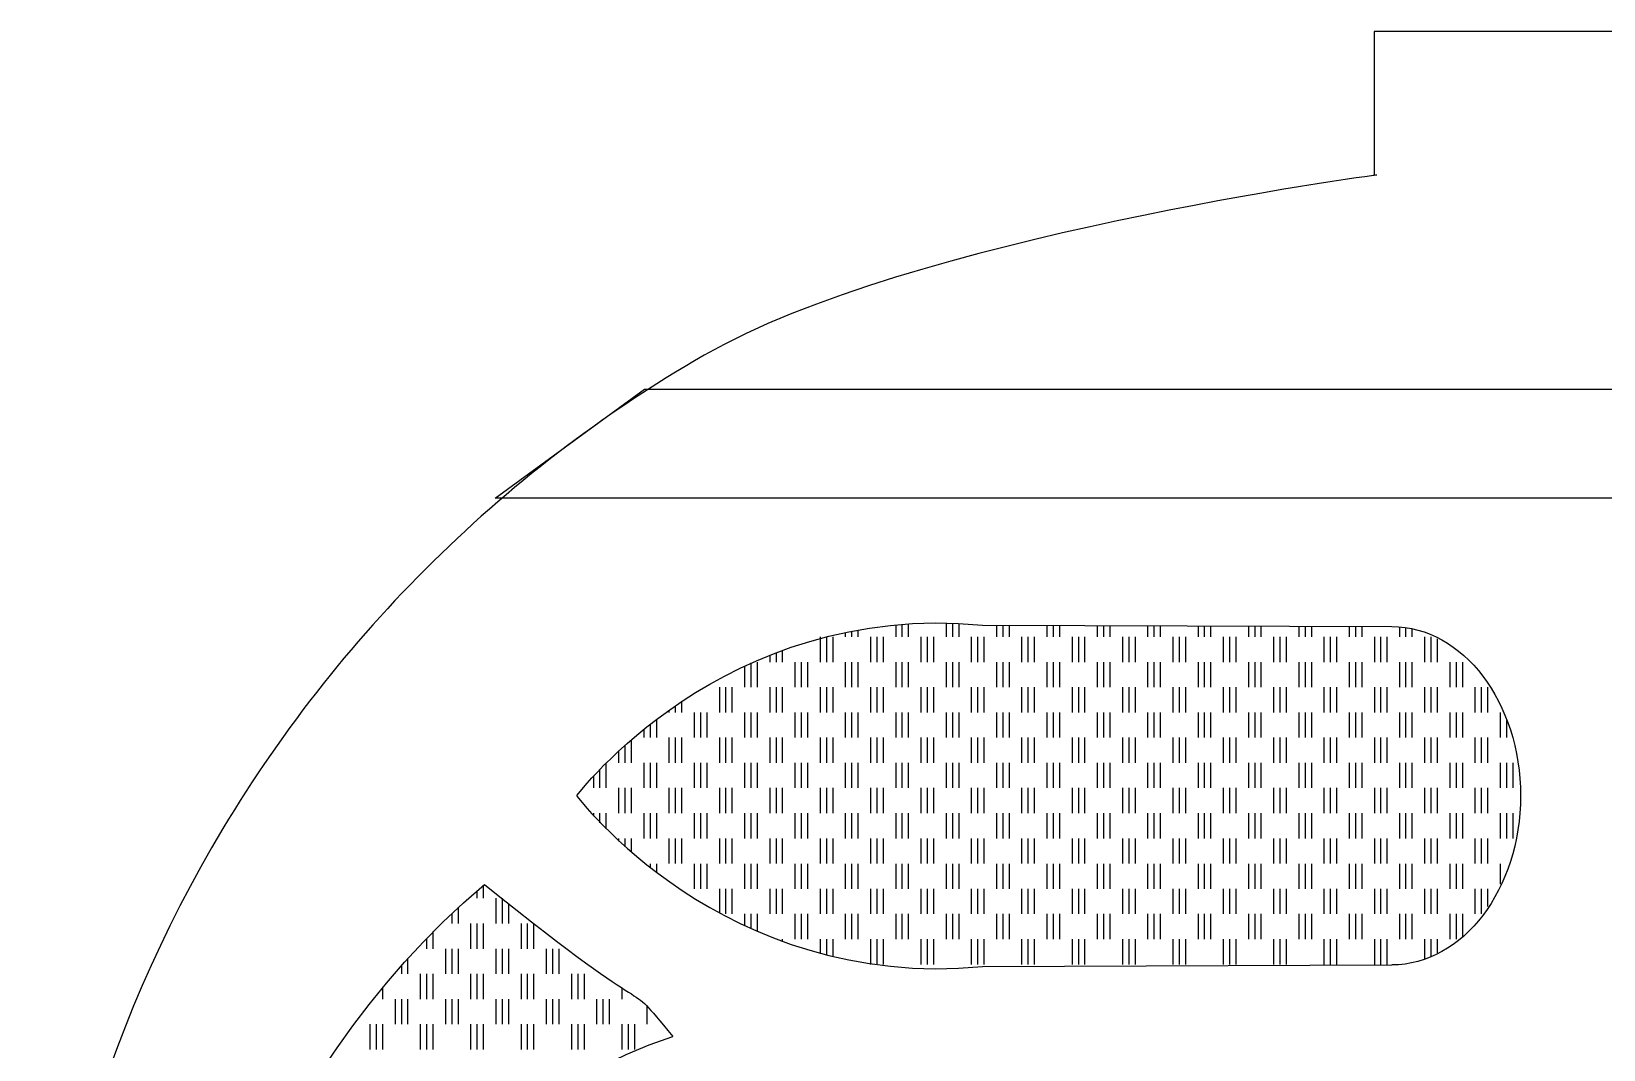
# Model space of a CAD drawing. Extents: x 5 to 365, y 4 to 206.
# Drawn here: x 5.5 to 67.9, y 165.8 to 206.2 of the extents above; entities that cross this region are included whole.
import ezdxf

# ---------------------------------------------------------------- set-up
doc = ezdxf.new("R2010")
doc.units = 0
doc.layers.add('Your_Design', color=7, linetype='CONTINUOUS')

msp = doc.modelspace()

# ---------------------------------------------------------------- linework, layer by layer
at = {"layer": 'Your_Design', "color": 5}
msp.add_lwpolyline([(109.3279, 200.496485), (80.111001, 200.399985), (80.111001, 206.200015), (80.111001, 206.200015), (58.806902, 206.200015), (58.806902, 206.200015), (58.806902, 200.500865)], dxfattribs=at)
msp.add_lwpolyline([(58.908502, 200.501115)], close=True, dxfattribs=at)
at = {"layer": 'Your_Design', "color": 1}
msp.add_lwpolyline([(23.92189, 187.67019), (29.841942, 191.996191), (130.200107, 191.996191), (130.200107, 187.67019)], close=True, dxfattribs=at)
for points in [[(37.827906, 182.173009), (37.827906, 182.332013)], [(38.077906, 182.173009), (38.077906, 182.37926)], [(38.327905, 182.173009), (38.327905, 182.426508)], [(39.827909, 182.173009), (39.827909, 182.653294)], [(40.077909, 182.173009), (40.077909, 182.653294)], [(40.327908, 182.173009), (40.327908, 182.691091)], [(41.827909, 182.173009), (41.827909, 182.700538)], [(42.077908, 182.173009), (42.077908, 182.709989)], [(42.327908, 182.173009), (42.327908, 182.700538)], [(43.265125, 182.636318), (59.510674, 182.577428)], [(43.827908, 182.173009), (43.827908, 182.624942)], [(44.077908, 182.173009), (44.077908, 182.634389)], [(44.327907, 182.173009), (44.327907, 182.624942)], [(45.827908, 182.173009), (45.827908, 182.634389)], [(46.077907, 182.173009), (46.077907, 182.634389)], [(46.327907, 182.173009), (46.327907, 182.624942)], [(47.827911, 182.173009), (47.827911, 182.606043)], [(48.07791, 182.173009), (48.07791, 182.624942)], [(48.32791, 182.173009), (48.32791, 182.624942)], [(49.82791, 182.173009), (49.82791, 182.606043)], [(50.07791, 182.173009), (50.07791, 182.606043)], [(50.327909, 182.173009), (50.327909, 182.615491)], [(51.827906, 182.173009), (51.827906, 182.598381)], [(52.077906, 182.173009), (52.077906, 182.598381)], [(52.327905, 182.173009), (52.327905, 182.598381)], [(53.827909, 182.173009), (53.827909, 182.571655)], [(54.077909, 182.173009), (54.077909, 182.585018)], [(54.327908, 182.173009), (54.327908, 182.571655)], [(55.827916, 182.173009), (55.827916, 182.571655)], [(56.077915, 182.173009), (56.077915, 182.598381)], [(56.327915, 182.173009), (56.327915, 182.598381)], [(57.827912, 182.173009), (57.827912, 182.585018)], [(58.077911, 182.173009), (58.077911, 182.571655)], [(58.327911, 182.173009), (58.327911, 182.571655)], [(59.820489, 182.173012), (59.820489, 182.571655)], [(60.070488, 182.173012), (60.070488, 182.544928)], [(60.320488, 182.173012), (60.320488, 182.478108)], [(35.327911, 181.172196), (35.327911, 181.624944)], [(36.827908, 181.171194), (36.827908, 182.173009)], [(37.077908, 181.171194), (37.077908, 182.173009)], [(37.327907, 181.172196), (37.327907, 182.173009)], [(38.827908, 181.171194), (38.827908, 182.173009)], [(39.077907, 181.171194), (39.077907, 182.173009)], [(39.327907, 181.172196), (39.327907, 182.173009)], [(40.827911, 181.171194), (40.827911, 182.173009)], [(41.07791, 181.171194), (41.07791, 182.173009)], [(41.32791, 181.172196), (41.32791, 182.173009)], [(42.82791, 181.171194), (42.82791, 182.173009)], [(43.07791, 181.171194), (43.07791, 182.173009)], [(43.327909, 181.172196), (43.327909, 182.173009)], [(44.82791, 181.171194), (44.82791, 182.173009)], [(45.077909, 181.171194), (45.077909, 182.173009)], [(45.327909, 181.172196), (45.327909, 182.173009)], [(46.827909, 181.171194), (46.827909, 182.173009)], [(47.077909, 181.171194), (47.077909, 182.173009)], [(47.327908, 181.172196), (47.327908, 182.173009)], [(48.827912, 181.171194), (48.827912, 182.173009)], [(49.077912, 181.171194), (49.077912, 182.173009)], [(49.327911, 181.172196), (49.327911, 182.173009)], [(50.827915, 181.171194), (50.827915, 182.173009)], [(51.077915, 181.171194), (51.077915, 182.173009)], [(51.327914, 181.172196), (51.327914, 182.173009)], [(52.827911, 181.171194), (52.827911, 182.173009)], [(53.077911, 181.171194), (53.077911, 182.173009)], [(53.32791, 181.172196), (53.32791, 182.173009)], [(54.827907, 181.171194), (54.827907, 182.173009)], [(55.077907, 181.171194), (55.077907, 182.173009)], [(55.327906, 181.172196), (55.327906, 182.173009)], [(56.827914, 181.171194), (56.827914, 182.173009)], [(57.077913, 181.171194), (57.077913, 182.173009)], [(57.327913, 181.172196), (57.327913, 182.173009)], [(58.82791, 181.171194), (58.82791, 182.173009)], [(59.077909, 181.171194), (59.077909, 182.173009)], [(59.327909, 181.172196), (59.327909, 182.173009)], [(60.820487, 181.171194), (60.820487, 182.173012)], [(61.070486, 181.171194), (61.070486, 182.173012)], [(61.320486, 181.172199), (61.320486, 182.092833)], [(33.827911, 180.173009), (33.827911, 181.013513)], [(34.07791, 180.173009), (34.07791, 181.140467)], [(34.32791, 180.173009), (34.32791, 181.167193)], [(34.827912, 181.171194), (34.827912, 181.417055)], [(35.077912, 181.171194), (35.077912, 181.51155)], [(35.827906, 180.173009), (35.827906, 181.167193)], [(36.077906, 180.173009), (36.077906, 181.167193)], [(36.327905, 180.173009), (36.327905, 181.167193)], [(37.827906, 180.173009), (37.827906, 181.167193)], [(38.077906, 180.173009), (38.077906, 181.167193)], [(38.327905, 180.173009), (38.327905, 181.167193)], [(39.827909, 180.173009), (39.827909, 181.167193)], [(40.077909, 180.173009), (40.077909, 181.167193)], [(40.327908, 180.173009), (40.327908, 181.167193)], [(41.827909, 180.173009), (41.827909, 181.167193)], [(42.077908, 180.173009), (42.077908, 181.167193)], [(42.327908, 180.173009), (42.327908, 181.167193)], [(43.827908, 180.173009), (43.827908, 181.167193)], [(44.077908, 180.173009), (44.077908, 181.167193)], [(44.327907, 180.173009), (44.327907, 181.167193)], [(45.827908, 180.173009), (45.827908, 181.167193)], [(46.077907, 180.173009), (46.077907, 181.167193)], [(46.327907, 180.173009), (46.327907, 181.167193)], [(47.827911, 180.173009), (47.827911, 181.167193)], [(48.07791, 180.173009), (48.07791, 181.167193)], [(48.32791, 180.173009), (48.32791, 181.167193)], [(49.82791, 180.173009), (49.82791, 181.167193)], [(50.07791, 180.173009), (50.07791, 181.167193)], [(50.327909, 180.173009), (50.327909, 181.167193)], [(51.827906, 180.173009), (51.827906, 181.167193)], [(52.077906, 180.173009), (52.077906, 181.167193)], [(52.327905, 180.173009), (52.327905, 181.167193)], [(53.827909, 180.173009), (53.827909, 181.167193)], [(54.077909, 180.173009), (54.077909, 181.167193)], [(54.327908, 180.173009), (54.327908, 181.167193)], [(55.827916, 180.173009), (55.827916, 181.167193)], [(56.077915, 180.173009), (56.077915, 181.167193)], [(56.327915, 180.173009), (56.327915, 181.167193)], [(57.827912, 180.173009), (57.827912, 181.167193)], [(58.077911, 180.173009), (58.077911, 181.167193)], [(58.327911, 180.173009), (58.327911, 181.167193)], [(59.820489, 180.173013), (59.820489, 181.167193)], [(60.070488, 180.173013), (60.070488, 181.167193)], [(60.320488, 180.173013), (60.320488, 181.167193)], [(61.820485, 180.173013), (61.820485, 181.167193)], [(62.070484, 180.173013), (62.070484, 181.167193)], [(62.320484, 180.173013), (62.320484, 181.167193)], [(30.82791, 179.173008), (30.82791, 179.264292)], [(31.077909, 179.173008), (31.077909, 179.424655)], [(31.327909, 179.173008), (31.327909, 179.618421)], [(29.827908, 178.17301), (29.827908, 178.498151)], [(30.077908, 178.17301), (30.077908, 178.705284)], [(30.327907, 178.17301), (30.327907, 178.892373)], [(64.07048, 178.17301), (64.07048, 178.851729)], [(29.07791, 177.171195), (29.07791, 177.879012)], [(29.327909, 177.172197), (29.327909, 178.079467)], [(30.82791, 177.171195), (30.82791, 178.17301)], [(31.077909, 177.171195), (31.077909, 178.17301)], [(31.327909, 177.172197), (31.327909, 178.17301)], [(32.827913, 177.171195), (32.827913, 178.17301)], [(33.077912, 177.171195), (33.077912, 178.17301)], [(33.327912, 177.172197), (33.327912, 178.17301)], [(34.827912, 177.171195), (34.827912, 178.17301)], [(35.077912, 177.171195), (35.077912, 178.17301)], [(35.327911, 177.172197), (35.327911, 178.17301)], [(36.827908, 177.171195), (36.827908, 178.17301)], [(37.077908, 177.171195), (37.077908, 178.17301)], [(37.327907, 177.172197), (37.327907, 178.17301)], [(38.827908, 177.171195), (38.827908, 178.17301)], [(39.077907, 177.171195), (39.077907, 178.17301)], [(39.327907, 177.172197), (39.327907, 178.17301)], [(40.827911, 177.171195), (40.827911, 178.17301)], [(41.07791, 177.171195), (41.07791, 178.17301)], [(41.32791, 177.172197), (41.32791, 178.17301)], [(42.82791, 177.171195), (42.82791, 178.17301)], [(43.07791, 177.171195), (43.07791, 178.17301)], [(43.327909, 177.172197), (43.327909, 178.17301)], [(44.82791, 177.171195), (44.82791, 178.17301)], [(45.077909, 177.171195), (45.077909, 178.17301)], [(45.327909, 177.172197), (45.327909, 178.17301)], [(46.827909, 177.171195), (46.827909, 178.17301)], [(47.077909, 177.171195), (47.077909, 178.17301)], [(47.327908, 177.172197), (47.327908, 178.17301)], [(48.827912, 177.171195), (48.827912, 178.17301)], [(49.077912, 177.171195), (49.077912, 178.17301)], [(49.327911, 177.172197), (49.327911, 178.17301)], [(50.827915, 177.171195), (50.827915, 178.17301)], [(51.077915, 177.171195), (51.077915, 178.17301)], [(51.327914, 177.172197), (51.327914, 178.17301)], [(52.827911, 177.171195), (52.827911, 178.17301)], [(53.077911, 177.171195), (53.077911, 178.17301)], [(53.32791, 177.172197), (53.32791, 178.17301)], [(54.827907, 177.171195), (54.827907, 178.17301)], [(55.077907, 177.171195), (55.077907, 178.17301)], [(55.327906, 177.172197), (55.327906, 178.17301)], [(56.827914, 177.171195), (56.827914, 178.17301)], [(57.077913, 177.171195), (57.077913, 178.17301)], [(57.327913, 177.172197), (57.327913, 178.17301)], [(58.82791, 177.171195), (58.82791, 178.17301)], [(59.077909, 177.171195), (59.077909, 178.17301)], [(59.327909, 177.172197), (59.327909, 178.17301)], [(60.820487, 177.171195), (60.820487, 178.17301)], [(61.070486, 177.171195), (61.070486, 178.17301)], [(61.320486, 177.172197), (61.320486, 178.17301)], [(62.820483, 177.171195), (62.820483, 178.17301)], [(63.070482, 177.171195), (63.070482, 178.17301)], [(63.320482, 177.172197), (63.320482, 178.17301)], [(28.82791, 177.171195), (28.82791, 177.631788)], [(27.827909, 176.173007), (27.827909, 176.625973)], [(28.077908, 176.173007), (28.077908, 176.899926)], [(28.327908, 176.173007), (28.327908, 177.167194)], [(29.827908, 176.173007), (29.827908, 177.167194)], [(30.077908, 176.173007), (30.077908, 177.167194)], [(30.327907, 176.173007), (30.327907, 177.167194)], [(31.827911, 176.173007), (31.827911, 177.167194)], [(32.077907, 176.173007), (32.077907, 177.167194)], [(32.327907, 176.173007), (32.327907, 177.167194)], [(33.827911, 176.173007), (33.827911, 177.167194)], [(34.07791, 176.173007), (34.07791, 177.167194)], [(34.32791, 176.173007), (34.32791, 177.167194)], [(35.827906, 176.173007), (35.827906, 177.167194)], [(36.077906, 176.173007), (36.077906, 177.167194)], [(36.327905, 176.173007), (36.327905, 177.167194)], [(37.827906, 176.173007), (37.827906, 177.167194)], [(38.077906, 176.173007), (38.077906, 177.167194)], [(38.327905, 176.173007), (38.327905, 177.167194)], [(39.827909, 176.173007), (39.827909, 177.167194)], [(40.077909, 176.173007), (40.077909, 177.167194)], [(40.327908, 176.173007), (40.327908, 177.167194)], [(41.827909, 176.173007), (41.827909, 177.167194)], [(42.077908, 176.173007), (42.077908, 177.167194)], [(42.327908, 176.173007), (42.327908, 177.167194)], [(43.827908, 176.173007), (43.827908, 177.167194)], [(44.077908, 176.173007), (44.077908, 177.167194)], [(44.327907, 176.173007), (44.327907, 177.167194)], [(45.827908, 176.173007), (45.827908, 177.167194)], [(46.077907, 176.173007), (46.077907, 177.167194)], [(46.327907, 176.173007), (46.327907, 177.167194)], [(47.827911, 176.173007), (47.827911, 177.167194)], [(48.07791, 176.173007), (48.07791, 177.167194)], [(48.32791, 176.173007), (48.32791, 177.167194)], [(49.82791, 176.173007), (49.82791, 177.167194)], [(50.07791, 176.173007), (50.07791, 177.167194)], [(50.327909, 176.173007), (50.327909, 177.167194)], [(51.827906, 176.173007), (51.827906, 177.167194)], [(52.077906, 176.173007), (52.077906, 177.167194)], [(52.327905, 176.173007), (52.327905, 177.167194)], [(53.827909, 176.173007), (53.827909, 177.167194)], [(54.077909, 176.173007), (54.077909, 177.167194)], [(54.327908, 176.173007), (54.327908, 177.167194)], [(55.827916, 176.173007), (55.827916, 177.167194)], [(56.077915, 176.173007), (56.077915, 177.167194)], [(56.327915, 176.173007), (56.327915, 177.167194)], [(57.827912, 176.173007), (57.827912, 177.167194)], [(58.077911, 176.173007), (58.077911, 177.167194)], [(58.327911, 176.173007), (58.327911, 177.167194)], [(59.820489, 176.173007), (59.820489, 177.167194)], [(60.070488, 176.173007), (60.070488, 177.167194)], [(60.320488, 176.173007), (60.320488, 177.167194)], [(61.820485, 176.173007), (61.820485, 177.167194)], [(62.070484, 176.173007), (62.070484, 177.167194)], [(62.320484, 176.173007), (62.320484, 177.167194)], [(63.820481, 176.173007), (63.820481, 177.167194)], [(64.07048, 176.173007), (64.07048, 177.167194)], [(64.32048, 176.173007), (64.32048, 177.167194)], [(27.827909, 175.048312), (27.827909, 175.173005)], [(28.077908, 174.794407), (28.077908, 175.173005)], [(28.327908, 174.547181), (28.327908, 175.173005)], [(28.82791, 174.066549), (28.82791, 174.173007)], [(29.07791, 173.839367), (29.07791, 174.173007)], [(29.327909, 173.619869), (29.327909, 174.173007)], [(30.82791, 173.171189), (30.82791, 174.173007)], [(31.077909, 173.171189), (31.077909, 174.173007)], [(31.327909, 173.172194), (31.327909, 174.173007)], [(32.827913, 173.171196), (32.827913, 174.173007)], [(33.077912, 173.171196), (33.077912, 174.173007)], [(33.327912, 173.172194), (33.327912, 174.173007)], [(34.827912, 173.171189), (34.827912, 174.173007)], [(35.077912, 173.171189), (35.077912, 174.173007)], [(35.327911, 173.172194), (35.327911, 174.173007)], [(36.827908, 173.171196), (36.827908, 174.173007)], [(37.077908, 173.171196), (37.077908, 174.173007)], [(37.327907, 173.172194), (37.327907, 174.173007)], [(38.827908, 173.171189), (38.827908, 174.173007)], [(39.077907, 173.171189), (39.077907, 174.173007)], [(39.327907, 173.172194), (39.327907, 174.173007)], [(40.827911, 173.171196), (40.827911, 174.173007)], [(41.07791, 173.171196), (41.07791, 174.173007)], [(41.32791, 173.172194), (41.32791, 174.173007)], [(42.82791, 173.171189), (42.82791, 174.173007)], [(43.07791, 173.171189), (43.07791, 174.173007)], [(43.327909, 173.172194), (43.327909, 174.173007)], [(44.82791, 173.171196), (44.82791, 174.173007)], [(45.077909, 173.171196), (45.077909, 174.173007)], [(45.327909, 173.172194), (45.327909, 174.173007)], [(46.827909, 173.171189), (46.827909, 174.173007)], [(47.077909, 173.171189), (47.077909, 174.173007)], [(47.327908, 173.172194), (47.327908, 174.173007)], [(48.827912, 173.171196), (48.827912, 174.173007)], [(49.077912, 173.171196), (49.077912, 174.173007)], [(49.327911, 173.172194), (49.327911, 174.173007)], [(50.827915, 173.171189), (50.827915, 174.173007)], [(51.077915, 173.171189), (51.077915, 174.173007)], [(51.327914, 173.172194), (51.327914, 174.173007)], [(52.827911, 173.171196), (52.827911, 174.173007)], [(53.077911, 173.171196), (53.077911, 174.173007)], [(53.32791, 173.172194), (53.32791, 174.173007)], [(54.827907, 173.171189), (54.827907, 174.173007)], [(55.077907, 173.171189), (55.077907, 174.173007)], [(55.327906, 173.172194), (55.327906, 174.173007)], [(56.827914, 173.171196), (56.827914, 174.173007)], [(57.077913, 173.171196), (57.077913, 174.173007)], [(57.327913, 173.172194), (57.327913, 174.173007)], [(58.82791, 173.171189), (58.82791, 174.173007)], [(59.077909, 173.171189), (59.077909, 174.173007)], [(59.327909, 173.172194), (59.327909, 174.173007)], [(60.820487, 173.171189), (60.820487, 174.173007)], [(61.070486, 173.171189), (61.070486, 174.173007)], [(61.320486, 173.172194), (61.320486, 174.173007)], [(62.820483, 173.171199), (62.820483, 174.173007)], [(63.070482, 173.171199), (63.070482, 174.173007)], [(63.320482, 173.172194), (63.320482, 174.173007)], [(30.077908, 173.009613), (30.077908, 173.167195)], [(30.327907, 172.806117), (30.327907, 173.167195)], [(31.827911, 172.173007), (31.827911, 173.167195)], [(32.077907, 172.173007), (32.077907, 173.167195)], [(32.327907, 172.173007), (32.327907, 173.167195)], [(33.827911, 172.173007), (33.827911, 173.167195)], [(34.07791, 172.173007), (34.07791, 173.167195)], [(34.32791, 172.173007), (34.32791, 173.167195)], [(35.827906, 172.173011), (35.827906, 173.167195)], [(36.077906, 172.173011), (36.077906, 173.167195)], [(36.327905, 172.173011), (36.327905, 173.167195)], [(37.827906, 172.173007), (37.827906, 173.167195)], [(38.077906, 172.173007), (38.077906, 173.167195)], [(38.327905, 172.173007), (38.327905, 173.167195)], [(39.827909, 172.173007), (39.827909, 173.167195)], [(40.077909, 172.173007), (40.077909, 173.167195)], [(40.327908, 172.173007), (40.327908, 173.167195)], [(41.827909, 172.173007), (41.827909, 173.167195)], [(42.077908, 172.173007), (42.077908, 173.167195)], [(42.327908, 172.173007), (42.327908, 173.167195)], [(43.827908, 172.173011), (43.827908, 173.167195)], [(44.077908, 172.173011), (44.077908, 173.167195)], [(44.327907, 172.173011), (44.327907, 173.167195)], [(45.827908, 172.173007), (45.827908, 173.167195)], [(46.077907, 172.173007), (46.077907, 173.167195)], [(46.327907, 172.173007), (46.327907, 173.167195)], [(47.827911, 172.173007), (47.827911, 173.167195)], [(48.07791, 172.173007), (48.07791, 173.167195)], [(48.32791, 172.173007), (48.32791, 173.167195)], [(49.82791, 172.173007), (49.82791, 173.167195)], [(50.07791, 172.173007), (50.07791, 173.167195)], [(50.327909, 172.173007), (50.327909, 173.167195)], [(51.827906, 172.173011), (51.827906, 173.167195)], [(52.077906, 172.173011), (52.077906, 173.167195)], [(52.327905, 172.173011), (52.327905, 173.167195)], [(53.827909, 172.173007), (53.827909, 173.167195)], [(54.077909, 172.173007), (54.077909, 173.167195)], [(54.327908, 172.173007), (54.327908, 173.167195)], [(55.827916, 172.173007), (55.827916, 173.167195)], [(56.077915, 172.173007), (56.077915, 173.167195)], [(56.327915, 172.173007), (56.327915, 173.167195)], [(57.827912, 172.173007), (57.827912, 173.167195)], [(58.077911, 172.173007), (58.077911, 173.167195)], [(58.327911, 172.173007), (58.327911, 173.167195)], [(59.820489, 172.173011), (59.820489, 173.167199)], [(60.070488, 172.173011), (60.070488, 173.167199)], [(60.320488, 172.173011), (60.320488, 173.167199)], [(61.820485, 172.173011), (61.820485, 173.167199)], [(62.070484, 172.173011), (62.070484, 173.167199)], [(62.320484, 172.173011), (62.320484, 173.167199)], [(63.820481, 172.352547), (63.820481, 173.167199)], [(23.456121, 171.795525), (23.456121, 172.314436)], [(23.206121, 171.795525), (23.206121, 172.060531)], [(32.827913, 171.220257), (32.827913, 172.173007)], [(63.320482, 171.475389), (63.320482, 172.173)], [(22.20612, 170.795527), (22.20612, 171.167446)], [(22.456119, 170.795527), (22.456119, 171.448074)], [(24.456119, 170.795527), (24.456119, 171.554987)], [(33.827911, 170.702171), (33.827911, 171.173009)], [(34.07791, 170.598232), (34.07791, 171.173002)], [(34.32791, 170.475388), (34.32791, 171.173002)], [(62.320484, 170.295849), (62.320484, 171.173002)], [(21.456118, 169.794714), (21.456118, 170.474802)], [(22.956122, 169.793712), (22.956122, 170.795527)], [(23.206121, 169.793712), (23.206121, 170.795527)], [(23.456121, 169.794714), (23.456121, 170.795527)], [(24.956121, 169.793712), (24.956121, 170.795527)], [(25.206121, 169.793712), (25.206121, 170.795527)], [(25.45612, 169.794714), (25.45612, 170.795527)], [(21.206118, 169.793712), (21.206118, 170.194171)], [(21.95612, 168.795524), (21.95612, 169.789711)], [(22.20612, 168.795524), (22.20612, 169.789711)], [(22.456119, 168.795524), (22.456119, 169.789711)], [(23.95612, 168.795524), (23.95612, 169.789711)], [(24.206119, 168.795524), (24.206119, 169.789711)], [(24.456119, 168.795524), (24.456119, 169.789711)], [(25.956119, 168.79552), (25.956119, 169.789711)], [(26.206119, 168.79552), (26.206119, 169.789711)], [(26.456118, 168.79552), (26.456118, 169.789711)], [(35.327911, 170.069887), (35.327911, 170.173008)], [(36.827908, 169.596421), (36.827908, 170.173008)], [(37.077908, 169.539722), (37.077908, 170.173008)], [(37.327907, 169.484026), (37.327907, 170.173008)], [(38.827908, 169.171193), (38.827908, 170.173008)], [(39.077907, 169.171193), (39.077907, 170.173008)], [(39.327907, 169.172195), (39.327907, 170.173008)], [(40.827911, 169.171193), (40.827911, 170.173008)], [(41.07791, 169.171193), (41.07791, 170.173008)], [(41.32791, 169.172195), (41.32791, 170.173008)], [(42.82791, 169.171193), (42.82791, 170.173008)], [(43.07791, 169.171193), (43.07791, 170.173008)], [(43.327909, 169.172195), (43.327909, 170.173008)], [(44.82791, 169.171197), (44.82791, 170.173008)], [(45.077909, 169.171197), (45.077909, 170.173008)], [(45.327909, 169.172195), (45.327909, 170.173008)], [(46.827909, 169.171193), (46.827909, 170.173008)], [(47.077909, 169.171193), (47.077909, 170.173008)], [(47.327908, 169.172195), (47.327908, 170.173008)], [(48.827912, 169.171193), (48.827912, 170.173008)], [(49.077912, 169.171193), (49.077912, 170.173008)], [(49.327911, 169.172195), (49.327911, 170.173008)], [(50.827915, 169.171193), (50.827915, 170.173008)], [(51.077915, 169.171193), (51.077915, 170.173008)], [(51.327914, 169.172195), (51.327914, 170.173008)], [(52.827911, 169.171197), (52.827911, 170.173008)], [(53.077911, 169.171197), (53.077911, 170.173008)], [(53.32791, 169.172195), (53.32791, 170.173008)], [(54.827907, 169.171193), (54.827907, 170.173008)], [(55.077907, 169.171193), (55.077907, 170.173008)], [(55.327906, 169.172195), (55.327906, 170.173008)], [(56.827914, 169.171193), (56.827914, 170.173008)], [(57.077913, 169.171193), (57.077913, 170.173008)], [(57.327913, 169.172195), (57.327913, 170.173008)], [(58.82791, 169.171193), (58.82791, 170.173008)], [(59.077909, 169.171193), (59.077909, 170.173008)], [(59.327909, 169.172195), (59.327909, 170.173008)], [(60.820487, 169.397983), (60.820487, 170.173008)], [(61.070486, 169.501926), (61.070486, 170.173008)], [(61.320486, 169.625765), (61.320486, 170.173008)], [(20.206117, 168.795524), (20.206117, 169.134899)], [(20.456116, 168.795524), (20.456116, 169.375444)], [(43.265125, 169.088061), (59.510674, 169.152055)], [(19.456118, 167.795526), (19.456118, 168.274344)], [(28.95612, 167.795522), (28.95612, 168.247617)], [(29.956122, 166.795521), (29.956122, 167.514887)], [(18.956119, 165.793716), (18.956119, 166.795528)], [(19.206119, 165.793716), (19.206119, 166.795528)], [(19.456118, 165.794715), (19.456118, 166.795528)], [(20.956119, 165.793716), (20.956119, 166.795528)], [(21.206118, 165.793716), (21.206118, 166.795528)], [(21.456118, 165.794715), (21.456118, 166.795528)], [(22.956122, 165.793716), (22.956122, 166.795528)], [(23.206121, 165.793716), (23.206121, 166.795528)], [(23.456121, 165.794715), (23.456121, 166.795528)], [(24.956121, 165.793716), (24.956121, 166.795528)], [(25.206121, 165.793716), (25.206121, 166.795528)], [(25.45612, 165.794715), (25.45612, 166.795528)], [(26.956121, 165.793709), (26.956121, 166.795521)], [(27.20612, 165.793709), (27.20612, 166.795521)], [(27.45612, 165.794711), (27.45612, 166.795521)], [(28.95612, 165.793709), (28.95612, 166.795521)], [(29.20612, 165.793709), (29.20612, 166.795521)], [(29.456119, 165.794711), (29.456119, 166.795521)]]:
    msp.add_lwpolyline(points, dxfattribs=at)
at = {"layer": 'Your_Design', "color": 5}
for points in [[(58.908502, 200.501115), (58.908502, 200.501115), (40.326502, 198.032365), (32.209302, 193.348765)], [(58.806902, 200.500865), (58.806902, 200.500865), (58.747902, 200.500865), (58.806902, 200.500865)], [(32.209302, 193.348765), (24.092102, 188.661266), (17.349903, 181.919086), (12.662403, 173.801896)], [(12.662403, 173.801896), (7.974903, 165.684706), (5.510103, 156.473766), (5.510103, 147.102677)]]:
    msp.add_open_spline(points, degree=3, dxfattribs=at)
at = {"layer": 'Your_Design', "color": 1}
for points in [[(27.152601, 175.862195), (27.152601, 175.862195), (32.960605, 183.621648), (43.265125, 182.636318)], [(59.510674, 182.577428), (62.330376, 182.577428), (64.616197, 179.572056), (64.616197, 175.864743)], [(32.827913, 179.173008), (32.827913, 180.141757), (32.827913, 180.173009), (32.827913, 180.173009)], [(33.077912, 179.173008), (33.077912, 180.141757), (33.077912, 180.173009), (33.077912, 180.173009)], [(33.327912, 179.173008), (33.327912, 180.141757), (33.327912, 180.173006), (33.327912, 180.173006)], [(34.827912, 179.173008), (34.827912, 180.141757), (34.827912, 180.173009), (34.827912, 180.173009)], [(35.077912, 179.173008), (35.077912, 180.141757), (35.077912, 180.173009), (35.077912, 180.173009)], [(35.327911, 179.173008), (35.327911, 180.141757), (35.327911, 180.173006), (35.327911, 180.173006)], [(36.827908, 179.173008), (36.827908, 180.141757), (36.827908, 180.173009), (36.827908, 180.173009)], [(37.077908, 179.173008), (37.077908, 180.141757), (37.077908, 180.173009), (37.077908, 180.173009)], [(37.327907, 179.173008), (37.327907, 180.141757), (37.327907, 180.173006), (37.327907, 180.173006)], [(38.827908, 179.173008), (38.827908, 180.141757), (38.827908, 180.173009), (38.827908, 180.173009)], [(39.077907, 179.173008), (39.077907, 180.141757), (39.077907, 180.173009), (39.077907, 180.173009)], [(39.327907, 179.173008), (39.327907, 180.141757), (39.327907, 180.173006), (39.327907, 180.173006)], [(40.827911, 179.173008), (40.827911, 180.141757), (40.827911, 180.173009), (40.827911, 180.173009)], [(41.07791, 179.173008), (41.07791, 180.141757), (41.07791, 180.173009), (41.07791, 180.173009)], [(41.32791, 179.173008), (41.32791, 180.141757), (41.32791, 180.173006), (41.32791, 180.173006)], [(42.82791, 179.173008), (42.82791, 180.141757), (42.82791, 180.173009), (42.82791, 180.173009)], [(43.07791, 179.173008), (43.07791, 180.141757), (43.07791, 180.173009), (43.07791, 180.173009)], [(43.327909, 179.173008), (43.327909, 180.141757), (43.327909, 180.173006), (43.327909, 180.173006)], [(44.82791, 179.173008), (44.82791, 180.141757), (44.82791, 180.173009), (44.82791, 180.173009)], [(45.077909, 179.173008), (45.077909, 180.141757), (45.077909, 180.173009), (45.077909, 180.173009)], [(45.327909, 179.173008), (45.327909, 180.141757), (45.327909, 180.173006), (45.327909, 180.173006)], [(46.827909, 179.173008), (46.827909, 180.141757), (46.827909, 180.173009), (46.827909, 180.173009)], [(47.077909, 179.173008), (47.077909, 180.141757), (47.077909, 180.173009), (47.077909, 180.173009)], [(47.327908, 179.173008), (47.327908, 180.141757), (47.327908, 180.173006), (47.327908, 180.173006)], [(48.827912, 179.173008), (48.827912, 180.141757), (48.827912, 180.173009), (48.827912, 180.173009)], [(49.077912, 179.173008), (49.077912, 180.141757), (49.077912, 180.173009), (49.077912, 180.173009)], [(49.327911, 179.173008), (49.327911, 180.141757), (49.327911, 180.173006), (49.327911, 180.173006)], [(50.827915, 179.173008), (50.827915, 180.141757), (50.827915, 180.173009), (50.827915, 180.173009)], [(51.077915, 179.173008), (51.077915, 180.141757), (51.077915, 180.173009), (51.077915, 180.173009)], [(51.327914, 179.173008), (51.327914, 180.141757), (51.327914, 180.173006), (51.327914, 180.173006)], [(52.827911, 179.173008), (52.827911, 180.141757), (52.827911, 180.173009), (52.827911, 180.173009)], [(53.077911, 179.173008), (53.077911, 180.141757), (53.077911, 180.173009), (53.077911, 180.173009)], [(53.32791, 179.173008), (53.32791, 180.141757), (53.32791, 180.173006), (53.32791, 180.173006)], [(54.827907, 179.173008), (54.827907, 180.141757), (54.827907, 180.173009), (54.827907, 180.173009)], [(55.077907, 179.173008), (55.077907, 180.141757), (55.077907, 180.173009), (55.077907, 180.173009)], [(55.327906, 179.173008), (55.327906, 180.141757), (55.327906, 180.173006), (55.327906, 180.173006)], [(56.827914, 179.173008), (56.827914, 180.141757), (56.827914, 180.173009), (56.827914, 180.173009)], [(57.077913, 179.173008), (57.077913, 180.141757), (57.077913, 180.173009), (57.077913, 180.173009)], [(57.327913, 179.173008), (57.327913, 180.141757), (57.327913, 180.173006), (57.327913, 180.173006)], [(58.82791, 179.173008), (58.82791, 180.141757), (58.82791, 180.173009), (58.82791, 180.173009)], [(59.077909, 179.173008), (59.077909, 180.141757), (59.077909, 180.173009), (59.077909, 180.173009)], [(59.327909, 179.173008), (59.327909, 180.141757), (59.327909, 180.173006), (59.327909, 180.173006)], [(60.820487, 179.173008), (60.820487, 180.14176), (60.820487, 180.173013), (60.820487, 180.173013)], [(61.070486, 179.173008), (61.070486, 180.14176), (61.070486, 180.173013), (61.070486, 180.173013)], [(61.320486, 179.173008), (61.320486, 180.14176), (61.320486, 180.173006), (61.320486, 180.173006)], [(62.820483, 179.173008), (62.820483, 180.14176), (62.820483, 180.173013), (62.820483, 180.173013)], [(63.070482, 179.173008), (63.070482, 180.14176), (63.070482, 180.173013), (63.070482, 180.173013)], [(63.320482, 179.173008), (63.320482, 180.14176), (63.320482, 180.173006), (63.320482, 180.173006)], [(31.827911, 178.17301), (31.827911, 179.141759), (31.827911, 179.173008), (31.827911, 179.173008)], [(32.077907, 178.17301), (32.077907, 179.141755), (32.077907, 179.173008), (32.077907, 179.173008)], [(32.327907, 178.17301), (32.327907, 179.141759), (32.327907, 179.173008), (32.327907, 179.173008)], [(33.827911, 178.17301), (33.827911, 179.141759), (33.827911, 179.173008), (33.827911, 179.173008)], [(34.07791, 178.17301), (34.07791, 179.141755), (34.07791, 179.173008), (34.07791, 179.173008)], [(34.32791, 178.17301), (34.32791, 179.141759), (34.32791, 179.173008), (34.32791, 179.173008)], [(35.827906, 178.17301), (35.827906, 179.141759), (35.827906, 179.173008), (35.827906, 179.173008)], [(36.077906, 178.17301), (36.077906, 179.141755), (36.077906, 179.173008), (36.077906, 179.173008)], [(36.327905, 178.17301), (36.327905, 179.141759), (36.327905, 179.173008), (36.327905, 179.173008)], [(37.827906, 178.17301), (37.827906, 179.141759), (37.827906, 179.173008), (37.827906, 179.173008)], [(38.077906, 178.17301), (38.077906, 179.141755), (38.077906, 179.173008), (38.077906, 179.173008)], [(38.327905, 178.17301), (38.327905, 179.141759), (38.327905, 179.173008), (38.327905, 179.173008)], [(39.827909, 178.17301), (39.827909, 179.141759), (39.827909, 179.173008), (39.827909, 179.173008)], [(40.077909, 178.17301), (40.077909, 179.141755), (40.077909, 179.173008), (40.077909, 179.173008)], [(40.327908, 178.17301), (40.327908, 179.141759), (40.327908, 179.173008), (40.327908, 179.173008)], [(41.827909, 178.17301), (41.827909, 179.141759), (41.827909, 179.173008), (41.827909, 179.173008)], [(42.077908, 178.17301), (42.077908, 179.141755), (42.077908, 179.173008), (42.077908, 179.173008)], [(42.327908, 178.17301), (42.327908, 179.141759), (42.327908, 179.173008), (42.327908, 179.173008)], [(43.827908, 178.17301), (43.827908, 179.141759), (43.827908, 179.173008), (43.827908, 179.173008)], [(44.077908, 178.17301), (44.077908, 179.141755), (44.077908, 179.173008), (44.077908, 179.173008)], [(44.327907, 178.17301), (44.327907, 179.141759), (44.327907, 179.173008), (44.327907, 179.173008)], [(45.827908, 178.17301), (45.827908, 179.141759), (45.827908, 179.173008), (45.827908, 179.173008)], [(46.077907, 178.17301), (46.077907, 179.141755), (46.077907, 179.173008), (46.077907, 179.173008)], [(46.327907, 178.17301), (46.327907, 179.141759), (46.327907, 179.173008), (46.327907, 179.173008)], [(47.827911, 178.17301), (47.827911, 179.141759), (47.827911, 179.173008), (47.827911, 179.173008)], [(48.07791, 178.17301), (48.07791, 179.141755), (48.07791, 179.173008), (48.07791, 179.173008)], [(48.32791, 178.17301), (48.32791, 179.141759), (48.32791, 179.173008), (48.32791, 179.173008)], [(49.82791, 178.17301), (49.82791, 179.141759), (49.82791, 179.173008), (49.82791, 179.173008)], [(50.07791, 178.17301), (50.07791, 179.141755), (50.07791, 179.173008), (50.07791, 179.173008)], [(50.327909, 178.17301), (50.327909, 179.141759), (50.327909, 179.173008), (50.327909, 179.173008)], [(51.827906, 178.17301), (51.827906, 179.141759), (51.827906, 179.173008), (51.827906, 179.173008)], [(52.077906, 178.17301), (52.077906, 179.141755), (52.077906, 179.173008), (52.077906, 179.173008)], [(52.327905, 178.17301), (52.327905, 179.141759), (52.327905, 179.173008), (52.327905, 179.173008)], [(53.827909, 178.17301), (53.827909, 179.141759), (53.827909, 179.173008), (53.827909, 179.173008)], [(54.077909, 178.17301), (54.077909, 179.141755), (54.077909, 179.173008), (54.077909, 179.173008)], [(54.327908, 178.17301), (54.327908, 179.141759), (54.327908, 179.173008), (54.327908, 179.173008)], [(55.827916, 178.17301), (55.827916, 179.141759), (55.827916, 179.173008), (55.827916, 179.173008)], [(56.077915, 178.17301), (56.077915, 179.141755), (56.077915, 179.173008), (56.077915, 179.173008)], [(56.327915, 178.17301), (56.327915, 179.141759), (56.327915, 179.173008), (56.327915, 179.173008)], [(57.827912, 178.17301), (57.827912, 179.141759), (57.827912, 179.173008), (57.827912, 179.173008)], [(58.077911, 178.17301), (58.077911, 179.141755), (58.077911, 179.173008), (58.077911, 179.173008)], [(58.327911, 178.17301), (58.327911, 179.141759), (58.327911, 179.173008), (58.327911, 179.173008)], [(59.820489, 178.17301), (59.820489, 179.141762), (59.820489, 179.173008), (59.820489, 179.173008)], [(60.070488, 178.17301), (60.070488, 179.141755), (60.070488, 179.173008), (60.070488, 179.173008)], [(60.320488, 178.17301), (60.320488, 179.141762), (60.320488, 179.173008), (60.320488, 179.173008)], [(61.820485, 178.17301), (61.820485, 179.141762), (61.820485, 179.173008), (61.820485, 179.173008)], [(62.070484, 178.17301), (62.070484, 179.141755), (62.070484, 179.173008), (62.070484, 179.173008)], [(62.320484, 178.17301), (62.320484, 179.141762), (62.320484, 179.173008), (62.320484, 179.173008)], [(63.820481, 178.17301), (63.820481, 179.141762), (63.820481, 179.173008), (63.820481, 179.173008)], [(28.82791, 175.173005), (28.82791, 176.141754), (28.82791, 176.173007), (28.82791, 176.173007)], [(29.07791, 175.173005), (29.07791, 176.141754), (29.07791, 176.173007), (29.07791, 176.173007)], [(29.327909, 175.173005), (29.327909, 176.141754), (29.327909, 176.173003), (29.327909, 176.173003)], [(30.82791, 175.173005), (30.82791, 176.141754), (30.82791, 176.173007), (30.82791, 176.173007)], [(31.077909, 175.173005), (31.077909, 176.141754), (31.077909, 176.173007), (31.077909, 176.173007)], [(31.327909, 175.173005), (31.327909, 176.141754), (31.327909, 176.173003), (31.327909, 176.173003)], [(32.827913, 175.173005), (32.827913, 176.141754), (32.827913, 176.173007), (32.827913, 176.173007)], [(33.077912, 175.173005), (33.077912, 176.141754), (33.077912, 176.173007), (33.077912, 176.173007)], [(33.327912, 175.173005), (33.327912, 176.141754), (33.327912, 176.173003), (33.327912, 176.173003)], [(34.827912, 175.173005), (34.827912, 176.141754), (34.827912, 176.173007), (34.827912, 176.173007)], [(35.077912, 175.173005), (35.077912, 176.141754), (35.077912, 176.173007), (35.077912, 176.173007)], [(35.327911, 175.173005), (35.327911, 176.141754), (35.327911, 176.173003), (35.327911, 176.173003)], [(36.827908, 175.173005), (36.827908, 176.141754), (36.827908, 176.173007), (36.827908, 176.173007)], [(37.077908, 175.173005), (37.077908, 176.141754), (37.077908, 176.173007), (37.077908, 176.173007)], [(37.327907, 175.173005), (37.327907, 176.141754), (37.327907, 176.173003), (37.327907, 176.173003)], [(38.827908, 175.173005), (38.827908, 176.141754), (38.827908, 176.173007), (38.827908, 176.173007)], [(39.077907, 175.173005), (39.077907, 176.141754), (39.077907, 176.173007), (39.077907, 176.173007)], [(39.327907, 175.173005), (39.327907, 176.141754), (39.327907, 176.173003), (39.327907, 176.173003)], [(40.827911, 175.173005), (40.827911, 176.141754), (40.827911, 176.173007), (40.827911, 176.173007)], [(41.07791, 175.173005), (41.07791, 176.141754), (41.07791, 176.173007), (41.07791, 176.173007)], [(41.32791, 175.173005), (41.32791, 176.141754), (41.32791, 176.173003), (41.32791, 176.173003)], [(42.82791, 175.173005), (42.82791, 176.141754), (42.82791, 176.173007), (42.82791, 176.173007)], [(43.07791, 175.173005), (43.07791, 176.141754), (43.07791, 176.173007), (43.07791, 176.173007)], [(43.327909, 175.173005), (43.327909, 176.141754), (43.327909, 176.173003), (43.327909, 176.173003)], [(44.82791, 175.173005), (44.82791, 176.141754), (44.82791, 176.173007), (44.82791, 176.173007)], [(45.077909, 175.173005), (45.077909, 176.141754), (45.077909, 176.173007), (45.077909, 176.173007)], [(45.327909, 175.173005), (45.327909, 176.141754), (45.327909, 176.173003), (45.327909, 176.173003)], [(46.827909, 175.173005), (46.827909, 176.141754), (46.827909, 176.173007), (46.827909, 176.173007)], [(47.077909, 175.173005), (47.077909, 176.141754), (47.077909, 176.173007), (47.077909, 176.173007)], [(47.327908, 175.173005), (47.327908, 176.141754), (47.327908, 176.173003), (47.327908, 176.173003)], [(48.827912, 175.173005), (48.827912, 176.141754), (48.827912, 176.173007), (48.827912, 176.173007)], [(49.077912, 175.173005), (49.077912, 176.141754), (49.077912, 176.173007), (49.077912, 176.173007)], [(49.327911, 175.173005), (49.327911, 176.141754), (49.327911, 176.173003), (49.327911, 176.173003)], [(50.827915, 175.173005), (50.827915, 176.141754), (50.827915, 176.173007), (50.827915, 176.173007)], [(51.077915, 175.173005), (51.077915, 176.141754), (51.077915, 176.173007), (51.077915, 176.173007)], [(51.327914, 175.173005), (51.327914, 176.141754), (51.327914, 176.173003), (51.327914, 176.173003)], [(52.827911, 175.173005), (52.827911, 176.141754), (52.827911, 176.173007), (52.827911, 176.173007)], [(53.077911, 175.173005), (53.077911, 176.141754), (53.077911, 176.173007), (53.077911, 176.173007)], [(53.32791, 175.173005), (53.32791, 176.141754), (53.32791, 176.173003), (53.32791, 176.173003)], [(54.827907, 175.173005), (54.827907, 176.141754), (54.827907, 176.173007), (54.827907, 176.173007)], [(55.077907, 175.173005), (55.077907, 176.141754), (55.077907, 176.173007), (55.077907, 176.173007)], [(55.327906, 175.173005), (55.327906, 176.141754), (55.327906, 176.173003), (55.327906, 176.173003)], [(56.827914, 175.173005), (56.827914, 176.141754), (56.827914, 176.173007), (56.827914, 176.173007)], [(57.077913, 175.173005), (57.077913, 176.141754), (57.077913, 176.173007), (57.077913, 176.173007)], [(57.327913, 175.173005), (57.327913, 176.141754), (57.327913, 176.173003), (57.327913, 176.173003)], [(58.82791, 175.173005), (58.82791, 176.141754), (58.82791, 176.173007), (58.82791, 176.173007)], [(59.077909, 175.173005), (59.077909, 176.141754), (59.077909, 176.173007), (59.077909, 176.173007)], [(59.327909, 175.173005), (59.327909, 176.141754), (59.327909, 176.173003), (59.327909, 176.173003)], [(60.820487, 175.173005), (60.820487, 176.141754), (60.820487, 176.173007), (60.820487, 176.173007)], [(61.070486, 175.173005), (61.070486, 176.141754), (61.070486, 176.173007), (61.070486, 176.173007)], [(61.320486, 175.173005), (61.320486, 176.141754), (61.320486, 176.173003), (61.320486, 176.173003)], [(62.820483, 175.173005), (62.820483, 176.141754), (62.820483, 176.173007), (62.820483, 176.173007)], [(63.070482, 175.173005), (63.070482, 176.141754), (63.070482, 176.173007), (63.070482, 176.173007)], [(63.320482, 175.173005), (63.320482, 176.141754), (63.320482, 176.173003), (63.320482, 176.173003)], [(27.152601, 175.862195), (27.152601, 175.862195), (32.960605, 168.102732), (43.265125, 169.088061)], [(64.616197, 175.864743), (64.616197, 172.157427), (62.330376, 169.152055), (59.510674, 169.152055)], [(29.827908, 174.173007), (29.827908, 175.141759), (29.827908, 175.173005), (29.827908, 175.173005)], [(30.077908, 174.173007), (30.077908, 175.141752), (30.077908, 175.173005), (30.077908, 175.173005)], [(30.327907, 174.173007), (30.327907, 175.141759), (30.327907, 175.173005), (30.327907, 175.173005)], [(31.827911, 174.173007), (31.827911, 175.141759), (31.827911, 175.173005), (31.827911, 175.173005)], [(32.077907, 174.173007), (32.077907, 175.141752), (32.077907, 175.173005), (32.077907, 175.173005)], [(32.327907, 174.173007), (32.327907, 175.141759), (32.327907, 175.173005), (32.327907, 175.173005)], [(33.827911, 174.173007), (33.827911, 175.141759), (33.827911, 175.173005), (33.827911, 175.173005)], [(34.07791, 174.173007), (34.07791, 175.141752), (34.07791, 175.173005), (34.07791, 175.173005)], [(34.32791, 174.173007), (34.32791, 175.141759), (34.32791, 175.173005), (34.32791, 175.173005)], [(35.827906, 174.173007), (35.827906, 175.141759), (35.827906, 175.173005), (35.827906, 175.173005)], [(36.077906, 174.173007), (36.077906, 175.141752), (36.077906, 175.173005), (36.077906, 175.173005)], [(36.327905, 174.173007), (36.327905, 175.141759), (36.327905, 175.173005), (36.327905, 175.173005)], [(37.827906, 174.173007), (37.827906, 175.141759), (37.827906, 175.173005), (37.827906, 175.173005)], [(38.077906, 174.173007), (38.077906, 175.141752), (38.077906, 175.173005), (38.077906, 175.173005)], [(38.327905, 174.173007), (38.327905, 175.141759), (38.327905, 175.173005), (38.327905, 175.173005)], [(39.827909, 174.173007), (39.827909, 175.141759), (39.827909, 175.173005), (39.827909, 175.173005)], [(40.077909, 174.173007), (40.077909, 175.141752), (40.077909, 175.173005), (40.077909, 175.173005)], [(40.327908, 174.173007), (40.327908, 175.141759), (40.327908, 175.173005), (40.327908, 175.173005)], [(41.827909, 174.173007), (41.827909, 175.141759), (41.827909, 175.173005), (41.827909, 175.173005)], [(42.077908, 174.173007), (42.077908, 175.141752), (42.077908, 175.173005), (42.077908, 175.173005)], [(42.327908, 174.173007), (42.327908, 175.141759), (42.327908, 175.173005), (42.327908, 175.173005)], [(43.827908, 174.173007), (43.827908, 175.141759), (43.827908, 175.173005), (43.827908, 175.173005)], [(44.077908, 174.173007), (44.077908, 175.141752), (44.077908, 175.173005), (44.077908, 175.173005)], [(44.327907, 174.173007), (44.327907, 175.141759), (44.327907, 175.173005), (44.327907, 175.173005)], [(45.827908, 174.173007), (45.827908, 175.141759), (45.827908, 175.173005), (45.827908, 175.173005)], [(46.077907, 174.173007), (46.077907, 175.141752), (46.077907, 175.173005), (46.077907, 175.173005)], [(46.327907, 174.173007), (46.327907, 175.141759), (46.327907, 175.173005), (46.327907, 175.173005)], [(47.827911, 174.173007), (47.827911, 175.141759), (47.827911, 175.173005), (47.827911, 175.173005)], [(48.07791, 174.173007), (48.07791, 175.141752), (48.07791, 175.173005), (48.07791, 175.173005)], [(48.32791, 174.173007), (48.32791, 175.141759), (48.32791, 175.173005), (48.32791, 175.173005)], [(49.82791, 174.173007), (49.82791, 175.141759), (49.82791, 175.173005), (49.82791, 175.173005)], [(50.07791, 174.173007), (50.07791, 175.141752), (50.07791, 175.173005), (50.07791, 175.173005)], [(50.327909, 174.173007), (50.327909, 175.141759), (50.327909, 175.173005), (50.327909, 175.173005)], [(51.827906, 174.173007), (51.827906, 175.141759), (51.827906, 175.173005), (51.827906, 175.173005)], [(52.077906, 174.173007), (52.077906, 175.141752), (52.077906, 175.173005), (52.077906, 175.173005)], [(52.327905, 174.173007), (52.327905, 175.141759), (52.327905, 175.173005), (52.327905, 175.173005)], [(53.827909, 174.173007), (53.827909, 175.141759), (53.827909, 175.173005), (53.827909, 175.173005)], [(54.077909, 174.173007), (54.077909, 175.141752), (54.077909, 175.173005), (54.077909, 175.173005)], [(54.327908, 174.173007), (54.327908, 175.141759), (54.327908, 175.173005), (54.327908, 175.173005)], [(55.827916, 174.173007), (55.827916, 175.141759), (55.827916, 175.173005), (55.827916, 175.173005)], [(56.077915, 174.173007), (56.077915, 175.141752), (56.077915, 175.173005), (56.077915, 175.173005)], [(56.327915, 174.173007), (56.327915, 175.141759), (56.327915, 175.173005), (56.327915, 175.173005)], [(57.827912, 174.173007), (57.827912, 175.141759), (57.827912, 175.173005), (57.827912, 175.173005)], [(58.077911, 174.173007), (58.077911, 175.141752), (58.077911, 175.173005), (58.077911, 175.173005)], [(58.327911, 174.173007), (58.327911, 175.141759), (58.327911, 175.173005), (58.327911, 175.173005)], [(59.820489, 174.173007), (59.820489, 175.141763), (59.820489, 175.173005), (59.820489, 175.173005)], [(60.070488, 174.173007), (60.070488, 175.141752), (60.070488, 175.173005), (60.070488, 175.173005)], [(60.320488, 174.173007), (60.320488, 175.141763), (60.320488, 175.173005), (60.320488, 175.173005)], [(61.820485, 174.173007), (61.820485, 175.141763), (61.820485, 175.173005), (61.820485, 175.173005)], [(62.070484, 174.173007), (62.070484, 175.141752), (62.070484, 175.173005), (62.070484, 175.173005)], [(62.320484, 174.173007), (62.320484, 175.141763), (62.320484, 175.173005), (62.320484, 175.173005)], [(63.820481, 174.173007), (63.820481, 175.141763), (63.820481, 175.173005), (63.820481, 175.173005)], [(64.07048, 174.173007), (64.07048, 175.141752), (64.07048, 175.173005), (64.07048, 175.173005)], [(64.32048, 174.173007), (64.32048, 175.141763), (64.32048, 175.173005), (64.32048, 175.173005)], [(10.767133, 151.359183), (10.767133, 151.359183), (14.332041, 164.750897), (23.498947, 172.339536)], [(23.498947, 172.339536), (30.968275, 166.313263), (28.761428, 168.991606), (30.968275, 166.313263)], [(23.95612, 170.795527), (23.95612, 171.764272), (23.95612, 171.795525), (23.95612, 171.795525)], [(24.206119, 170.795527), (24.206119, 171.764272), (24.206119, 171.795525), (24.206119, 171.795525)], [(33.077912, 171.173009), (33.077912, 172.141755), (33.077912, 172.173007), (33.077912, 172.173007)], [(33.327912, 171.173009), (33.327912, 172.141755), (33.327912, 172.173), (33.327912, 172.173)], [(34.827912, 171.173002), (34.827912, 172.141755), (34.827912, 172.173007), (34.827912, 172.173007)], [(35.077912, 171.173002), (35.077912, 172.141755), (35.077912, 172.173007), (35.077912, 172.173007)], [(35.327911, 171.173002), (35.327911, 172.141755), (35.327911, 172.173), (35.327911, 172.173)], [(36.827908, 171.173009), (36.827908, 172.141758), (36.827908, 172.173011), (36.827908, 172.173011)], [(37.077908, 171.173009), (37.077908, 172.141758), (37.077908, 172.173011), (37.077908, 172.173011)], [(37.327907, 171.173009), (37.327907, 172.141758), (37.327907, 172.173), (37.327907, 172.173)], [(38.827908, 171.173002), (38.827908, 172.141755), (38.827908, 172.173007), (38.827908, 172.173007)], [(39.077907, 171.173002), (39.077907, 172.141755), (39.077907, 172.173007), (39.077907, 172.173007)], [(39.327907, 171.173002), (39.327907, 172.141755), (39.327907, 172.173), (39.327907, 172.173)], [(40.827911, 171.173009), (40.827911, 172.141755), (40.827911, 172.173007), (40.827911, 172.173007)], [(41.07791, 171.173009), (41.07791, 172.141755), (41.07791, 172.173007), (41.07791, 172.173007)], [(41.32791, 171.173009), (41.32791, 172.141755), (41.32791, 172.173), (41.32791, 172.173)], [(42.82791, 171.173002), (42.82791, 172.141755), (42.82791, 172.173007), (42.82791, 172.173007)], [(43.07791, 171.173002), (43.07791, 172.141755), (43.07791, 172.173007), (43.07791, 172.173007)], [(43.327909, 171.173002), (43.327909, 172.141755), (43.327909, 172.173), (43.327909, 172.173)], [(44.82791, 171.173009), (44.82791, 172.141758), (44.82791, 172.173011), (44.82791, 172.173011)], [(45.077909, 171.173009), (45.077909, 172.141758), (45.077909, 172.173011), (45.077909, 172.173011)], [(45.327909, 171.173009), (45.327909, 172.141758), (45.327909, 172.173), (45.327909, 172.173)], [(46.827909, 171.173002), (46.827909, 172.141755), (46.827909, 172.173007), (46.827909, 172.173007)], [(47.077909, 171.173002), (47.077909, 172.141755), (47.077909, 172.173007), (47.077909, 172.173007)], [(47.327908, 171.173002), (47.327908, 172.141755), (47.327908, 172.173), (47.327908, 172.173)], [(48.827912, 171.173009), (48.827912, 172.141755), (48.827912, 172.173007), (48.827912, 172.173007)], [(49.077912, 171.173009), (49.077912, 172.141755), (49.077912, 172.173007), (49.077912, 172.173007)], [(49.327911, 171.173009), (49.327911, 172.141755), (49.327911, 172.173), (49.327911, 172.173)], [(50.827915, 171.173002), (50.827915, 172.141755), (50.827915, 172.173007), (50.827915, 172.173007)], [(51.077915, 171.173002), (51.077915, 172.141755), (51.077915, 172.173007), (51.077915, 172.173007)], [(51.327914, 171.173002), (51.327914, 172.141755), (51.327914, 172.173), (51.327914, 172.173)], [(52.827911, 171.173009), (52.827911, 172.141758), (52.827911, 172.173011), (52.827911, 172.173011)], [(53.077911, 171.173009), (53.077911, 172.141758), (53.077911, 172.173011), (53.077911, 172.173011)], [(53.32791, 171.173009), (53.32791, 172.141758), (53.32791, 172.173), (53.32791, 172.173)], [(54.827907, 171.173002), (54.827907, 172.141755), (54.827907, 172.173007), (54.827907, 172.173007)], [(55.077907, 171.173002), (55.077907, 172.141755), (55.077907, 172.173007), (55.077907, 172.173007)], [(55.327906, 171.173002), (55.327906, 172.141755), (55.327906, 172.173), (55.327906, 172.173)], [(56.827914, 171.173009), (56.827914, 172.141755), (56.827914, 172.173007), (56.827914, 172.173007)], [(57.077913, 171.173009), (57.077913, 172.141755), (57.077913, 172.173007), (57.077913, 172.173007)], [(57.327913, 171.173009), (57.327913, 172.141755), (57.327913, 172.173), (57.327913, 172.173)], [(58.82791, 171.173002), (58.82791, 172.141755), (58.82791, 172.173007), (58.82791, 172.173007)], [(59.077909, 171.173002), (59.077909, 172.141755), (59.077909, 172.173007), (59.077909, 172.173007)], [(59.327909, 171.173002), (59.327909, 172.141755), (59.327909, 172.173), (59.327909, 172.173)], [(60.820487, 171.173002), (60.820487, 172.141758), (60.820487, 172.173011), (60.820487, 172.173011)], [(61.070486, 171.173002), (61.070486, 172.141758), (61.070486, 172.173011), (61.070486, 172.173011)], [(61.320486, 171.173002), (61.320486, 172.141758), (61.320486, 172.173), (61.320486, 172.173)], [(62.820483, 171.173013), (62.820483, 172.141758), (62.820483, 172.173011), (62.820483, 172.173011)], [(63.070482, 171.173013), (63.070482, 172.141758), (63.070482, 172.173011), (63.070482, 172.173011)], [(35.827906, 170.173008), (35.827906, 171.141757), (35.827906, 171.173009), (35.827906, 171.173009)], [(36.077906, 170.173008), (36.077906, 171.141757), (36.077906, 171.173009), (36.077906, 171.173009)], [(36.327905, 170.173008), (36.327905, 171.141757), (36.327905, 171.173002), (36.327905, 171.173002)], [(37.827906, 170.173008), (37.827906, 171.141757), (37.827906, 171.173009), (37.827906, 171.173009)], [(38.077906, 170.173008), (38.077906, 171.14175), (38.077906, 171.173002), (38.077906, 171.173002)], [(38.327905, 170.173008), (38.327905, 171.141757), (38.327905, 171.173002), (38.327905, 171.173002)], [(39.827909, 170.173008), (39.827909, 171.141757), (39.827909, 171.173009), (39.827909, 171.173009)], [(40.077909, 170.173008), (40.077909, 171.141757), (40.077909, 171.173009), (40.077909, 171.173009)], [(40.327908, 170.173008), (40.327908, 171.141757), (40.327908, 171.173002), (40.327908, 171.173002)], [(41.827909, 170.173008), (41.827909, 171.141757), (41.827909, 171.173009), (41.827909, 171.173009)], [(42.077908, 170.173008), (42.077908, 171.14175), (42.077908, 171.173002), (42.077908, 171.173002)], [(42.327908, 170.173008), (42.327908, 171.141757), (42.327908, 171.173002), (42.327908, 171.173002)], [(43.827908, 170.173008), (43.827908, 171.141757), (43.827908, 171.173009), (43.827908, 171.173009)], [(44.077908, 170.173008), (44.077908, 171.141757), (44.077908, 171.173009), (44.077908, 171.173009)], [(44.327907, 170.173008), (44.327907, 171.141757), (44.327907, 171.173002), (44.327907, 171.173002)], [(45.827908, 170.173008), (45.827908, 171.141757), (45.827908, 171.173009), (45.827908, 171.173009)], [(46.077907, 170.173008), (46.077907, 171.14175), (46.077907, 171.173002), (46.077907, 171.173002)], [(46.327907, 170.173008), (46.327907, 171.141757), (46.327907, 171.173002), (46.327907, 171.173002)], [(47.827911, 170.173008), (47.827911, 171.141757), (47.827911, 171.173009), (47.827911, 171.173009)], [(48.07791, 170.173008), (48.07791, 171.141757), (48.07791, 171.173009), (48.07791, 171.173009)], [(48.32791, 170.173008), (48.32791, 171.141757), (48.32791, 171.173002), (48.32791, 171.173002)], [(49.82791, 170.173008), (49.82791, 171.141757), (49.82791, 171.173009), (49.82791, 171.173009)], [(50.07791, 170.173008), (50.07791, 171.14175), (50.07791, 171.173002), (50.07791, 171.173002)], [(50.327909, 170.173008), (50.327909, 171.141757), (50.327909, 171.173002), (50.327909, 171.173002)], [(51.827906, 170.173008), (51.827906, 171.141757), (51.827906, 171.173009), (51.827906, 171.173009)], [(52.077906, 170.173008), (52.077906, 171.141757), (52.077906, 171.173009), (52.077906, 171.173009)], [(52.327905, 170.173008), (52.327905, 171.141757), (52.327905, 171.173002), (52.327905, 171.173002)], [(53.827909, 170.173008), (53.827909, 171.141757), (53.827909, 171.173009), (53.827909, 171.173009)], [(54.077909, 170.173008), (54.077909, 171.14175), (54.077909, 171.173002), (54.077909, 171.173002)], [(54.327908, 170.173008), (54.327908, 171.141757), (54.327908, 171.173002), (54.327908, 171.173002)], [(55.827916, 170.173008), (55.827916, 171.141757), (55.827916, 171.173009), (55.827916, 171.173009)], [(56.077915, 170.173008), (56.077915, 171.141757), (56.077915, 171.173009), (56.077915, 171.173009)], [(56.327915, 170.173008), (56.327915, 171.141757), (56.327915, 171.173002), (56.327915, 171.173002)], [(57.827912, 170.173008), (57.827912, 171.141757), (57.827912, 171.173009), (57.827912, 171.173009)], [(58.077911, 170.173008), (58.077911, 171.14175), (58.077911, 171.173002), (58.077911, 171.173002)], [(58.327911, 170.173008), (58.327911, 171.141757), (58.327911, 171.173002), (58.327911, 171.173002)], [(59.820489, 170.173008), (59.820489, 171.14176), (59.820489, 171.173013), (59.820489, 171.173013)], [(60.070488, 170.173008), (60.070488, 171.14175), (60.070488, 171.173002), (60.070488, 171.173002)], [(60.320488, 170.173008), (60.320488, 171.14176), (60.320488, 171.173002), (60.320488, 171.173002)], [(61.820485, 170.173008), (61.820485, 171.14176), (61.820485, 171.173013), (61.820485, 171.173013)], [(62.070484, 170.173008), (62.070484, 171.14176), (62.070484, 171.173013), (62.070484, 171.173013)], [(20.956119, 167.795526), (20.956119, 168.764275), (20.956119, 168.795524), (20.956119, 168.795524)], [(21.206118, 167.795526), (21.206118, 168.764275), (21.206118, 168.795524), (21.206118, 168.795524)], [(21.456118, 167.795526), (21.456118, 168.764275), (21.456118, 168.79552), (21.456118, 168.79552)], [(22.956122, 167.795526), (22.956122, 168.764275), (22.956122, 168.795524), (22.956122, 168.795524)], [(23.206121, 167.795526), (23.206121, 168.764275), (23.206121, 168.795524), (23.206121, 168.795524)], [(23.456121, 167.795526), (23.456121, 168.764275), (23.456121, 168.79552), (23.456121, 168.79552)], [(24.956121, 167.795526), (24.956121, 168.764275), (24.956121, 168.795524), (24.956121, 168.795524)], [(25.206121, 167.795526), (25.206121, 168.764275), (25.206121, 168.795524), (25.206121, 168.795524)], [(25.45612, 167.795526), (25.45612, 168.764275), (25.45612, 168.79552), (25.45612, 168.79552)], [(26.956121, 167.795522), (26.956121, 168.764271), (26.956121, 168.79552), (26.956121, 168.79552)], [(27.20612, 167.795522), (27.20612, 168.764271), (27.20612, 168.79552), (27.20612, 168.79552)], [(27.45612, 167.795522), (27.45612, 168.764271), (27.45612, 168.79552), (27.45612, 168.79552)], [(19.956117, 166.795524), (19.956117, 167.764273), (19.956117, 167.795526), (19.956117, 167.795526)], [(20.206117, 166.795524), (20.206117, 167.764273), (20.206117, 167.795526), (20.206117, 167.795526)], [(20.456116, 166.795524), (20.456116, 167.764273), (20.456116, 167.795522), (20.456116, 167.795522)], [(21.95612, 166.795524), (21.95612, 167.764273), (21.95612, 167.795526), (21.95612, 167.795526)], [(22.20612, 166.795524), (22.20612, 167.764273), (22.20612, 167.795526), (22.20612, 167.795526)], [(22.456119, 166.795524), (22.456119, 167.764273), (22.456119, 167.795522), (22.456119, 167.795522)], [(23.95612, 166.795524), (23.95612, 167.764273), (23.95612, 167.795526), (23.95612, 167.795526)], [(24.206119, 166.795524), (24.206119, 167.764273), (24.206119, 167.795526), (24.206119, 167.795526)], [(24.456119, 166.795524), (24.456119, 167.764273), (24.456119, 167.795522), (24.456119, 167.795522)], [(25.956119, 166.795521), (25.956119, 167.764273), (25.956119, 167.795522), (25.956119, 167.795522)], [(26.206119, 166.795521), (26.206119, 167.764273), (26.206119, 167.795522), (26.206119, 167.795522)], [(26.456118, 166.795521), (26.456118, 167.764273), (26.456118, 167.795519), (26.456118, 167.795519)], [(27.956119, 166.795521), (27.956119, 167.764273), (27.956119, 167.795522), (27.956119, 167.795522)], [(28.206118, 166.795521), (28.206118, 167.764273), (28.206118, 167.795522), (28.206118, 167.795522)], [(28.456118, 166.795521), (28.456118, 167.764273), (28.456118, 167.795519), (28.456118, 167.795519)], [(14.498262, 149.968863), (14.498262, 149.968863), (20.834106, 163.042057), (30.968275, 166.313263)]]:
    msp.add_open_spline(points, degree=3, dxfattribs=at)

doc.saveas('drawing.dxf')
